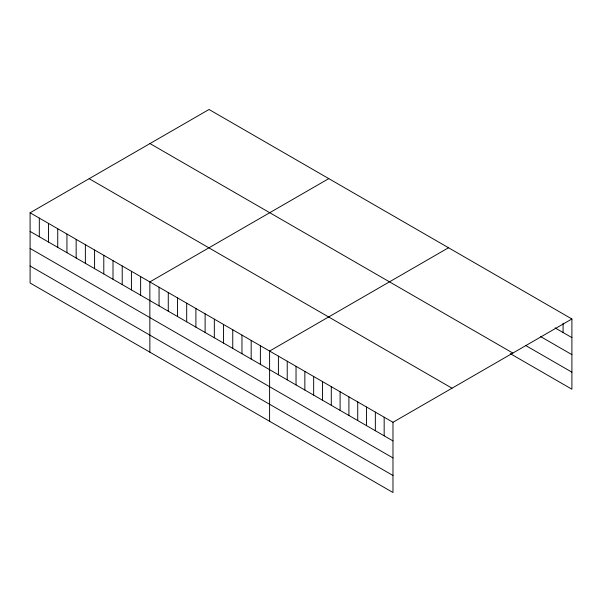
<?xml version="1.0" encoding="UTF-8"?>
<svg xmlns="http://www.w3.org/2000/svg" width="602" height="602" viewBox="0 0 602 602"><rect width="100%" height="100%" fill="white"/><g stroke="black" fill="none" stroke-linecap="round" stroke-linejoin="round"><path stroke-width="0.9" d="M30.1 212.784L392.978 422.288L392.978 492.519L30.1 283.015L30.1 212.784L209.022 109.481L571.9 318.985L571.9 389.216L510.21 353.6M328.775 178.621L149.853 281.917L149.853 352.147M448.52 247.753L269.598 351.056L269.598 421.287M392.978 422.288L571.9 318.985M555.074 327.894L571.9 337.609M540.656 336.601L571.9 354.638M525.433 345.36L571.9 372.186M149.981 143.569L512.859 353.073M89.141 178.696L452.019 388.2M30.1 231.409L392.978 440.912M30.1 248.438L392.978 457.941M30.1 265.979L392.978 475.49M563.088 323.206L563.088 332.522M384.166 417.201L384.166 435.825M375.347 412.114L375.347 430.731M366.535 407.027L366.535 425.644M357.723 401.933L357.723 420.557M348.912 396.846L348.912 415.47M340.1 391.759L340.1 410.383M331.288 386.672L331.288 405.296M322.476 381.585L322.476 400.21M313.665 376.498L313.665 395.115M304.853 371.411L304.853 390.028M296.033 366.317L296.033 384.941M287.222 361.23L287.222 379.854M278.41 356.143L278.41 374.768M260.388 345.736L260.388 364.36M251.177 340.423L251.177 359.04M241.966 335.103L241.966 353.72M232.756 329.783L232.756 348.407M223.538 324.463L223.538 343.087M214.327 319.15L214.327 337.767M205.116 313.83L205.116 332.447M195.906 308.51L195.906 327.134M186.695 303.19L186.695 321.814M177.485 297.877L177.485 316.494M168.274 292.557L168.274 311.181M159.063 287.237L159.063 305.861M140.635 276.604L140.635 295.221M131.424 271.284L131.424 289.908M122.214 265.964L122.214 284.588M113.003 260.643L113.003 279.268M103.792 255.331L103.792 273.948M94.582 250.011L94.582 268.635M85.371 244.69L85.371 263.315M76.161 239.378L76.161 257.995M66.942 234.058L66.942 252.674M57.732 228.737L57.732 247.362M48.521 223.417L48.521 242.042M39.311 218.105L39.311 236.721"/></g></svg>
